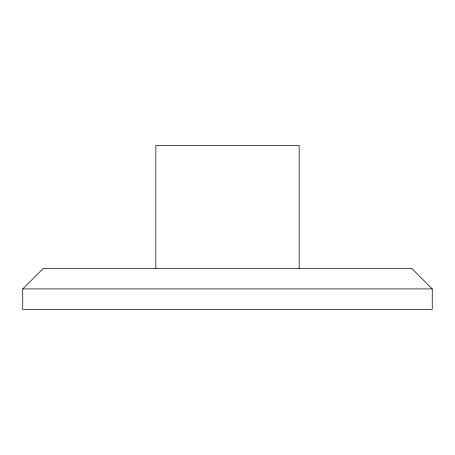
<?xml version="1.0" encoding="UTF-8"?>
<svg xmlns="http://www.w3.org/2000/svg" width="455" height="455" viewBox="0 0 455 455"><rect width="100%" height="100%" fill="white"/><g stroke="black" fill="none" stroke-linecap="round" stroke-linejoin="round"><path stroke-width="0.68" d="M22.75 288.925L43.225 268.45L411.775 268.45L432.25 288.925L432.25 309.4L22.75 309.4L22.75 288.925L432.25 288.925M299.162 268.45L299.162 145.6L155.838 145.6L155.838 268.45"/></g></svg>
